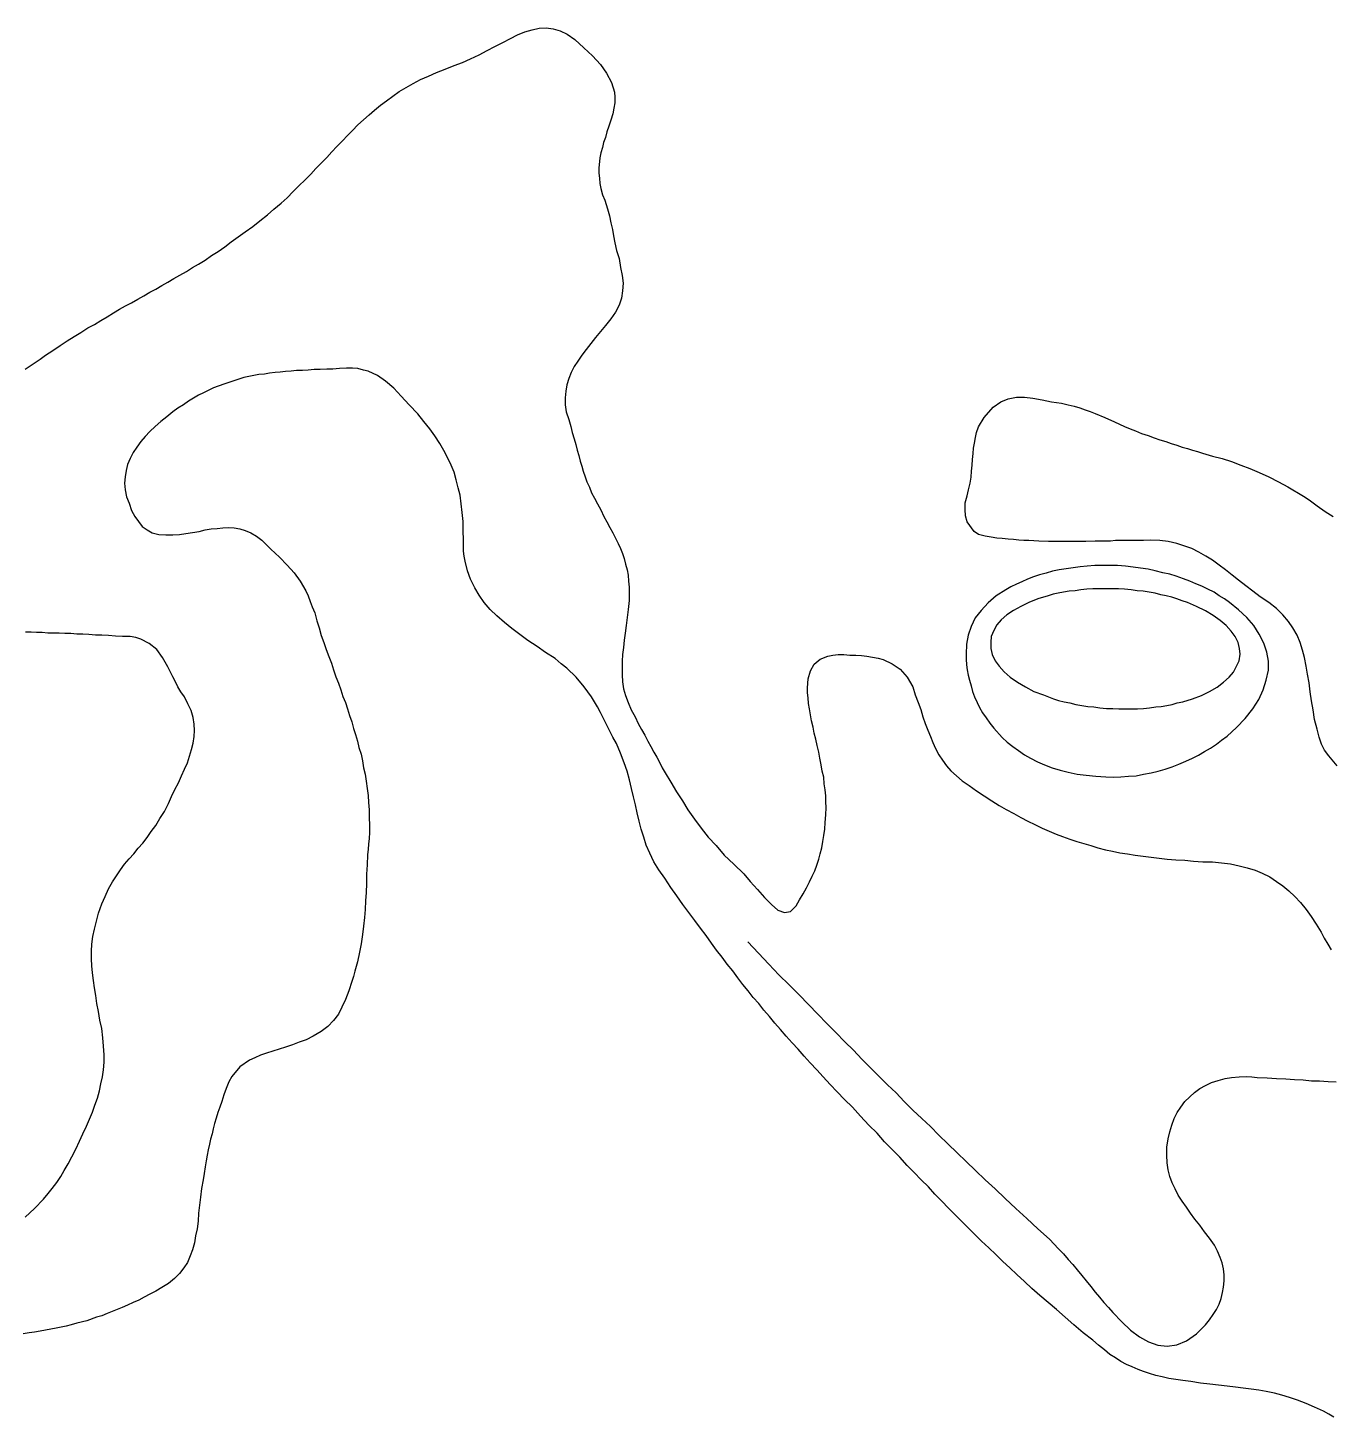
# Model space of a CAD drawing. Header units: inches. Extents: x 401374 to 405300, y 6332180 to 6336621.
# Drawn here: x 402960.2 to 403219.2, y 6335435.9 to 6335712.3 of the extents above; entities that cross this region are included whole.
import ezdxf

# ---------------------------------------------------------------- set-up
doc = ezdxf.new("R2010")
doc.units = ezdxf.units.IN
doc.header["$MEASUREMENT"] = 0

msp = doc.modelspace()

# ---------------------------------------------------------------- linework, layer by layer
for points in [[(402959.7, 6335644.4), (402961.7, 6335645.7), (402962.7, 6335646.4), (402963.8, 6335647.2), (402965.2, 6335648.1), (402966.7, 6335649.1), (402968.1, 6335650), (402969.5, 6335650.9), (402970.8, 6335651.7), (402972.2, 6335652.6), (402973.5, 6335653.3), (402974.8, 6335654.1), (402976, 6335654.8), (402977.3, 6335655.6), (402978.5, 6335656.3), (402979.7, 6335657), (402980.9, 6335657.6), (402982.1, 6335658.3), (402983.3, 6335659), (402984.5, 6335659.7), (402985.7, 6335660.3), (402986.9, 6335661), (402988.1, 6335661.7), (402989.3, 6335662.4), (402990.5, 6335663.1), (402991.8, 6335663.8), (402993, 6335664.6), (402994.2, 6335665.3), (402995.5, 6335666.1), (402996.8, 6335667), (402998.1, 6335667.8), (402999.4, 6335668.7), (403000.7, 6335669.7), (403002.1, 6335670.7), (403003.5, 6335671.7), (403005, 6335672.8), (403006.4, 6335673.9), (403007.9, 6335675.1), (403009.2, 6335676.2), (403010.6, 6335677.4), (403011.8, 6335678.5), (403013, 6335679.7), (403014.2, 6335680.9), (403015.3, 6335682), (403016.5, 6335683.2), (403017.5, 6335684.3), (403018.6, 6335685.4), (403019.7, 6335686.5), (403020.7, 6335687.6), (403021.7, 6335688.7), (403022.8, 6335689.8), (403023.8, 6335690.9), (403024.8, 6335691.9), (403025.9, 6335693), (403027, 6335694), (403028.1, 6335695), (403029.2, 6335695.9), (403030.4, 6335696.9), (403031.6, 6335697.8), (403032.8, 6335698.7), (403034.1, 6335699.6), (403035.5, 6335700.4), (403036.9, 6335701.2), (403038.3, 6335702), (403039.9, 6335702.7), (403041.5, 6335703.4), (403043.2, 6335704.1), (403045, 6335704.8), (403046.7, 6335705.4), (403048.3, 6335706.1), (403050, 6335706.9), (403051.6, 6335707.8), (403053.1, 6335708.6), (403054.7, 6335709.4), (403056.2, 6335710.2), (403057.6, 6335710.9), (403059.1, 6335711.5), (403060.5, 6335711.9), (403061.9, 6335712.2), (403063.3, 6335712.3), (403064.7, 6335712.1), (403066.1, 6335711.7), (403067.5, 6335711), (403069, 6335710), (403070.8, 6335708.3), (403072.5, 6335706.7), (403074.1, 6335705), (403075.3, 6335703.3), (403076.3, 6335701.4), (403076.9, 6335699.5), (403077, 6335698.5), (403077, 6335697.4), (403076.8, 6335696.3), (403076.6, 6335695.2), (403076.2, 6335693.9), (403075.8, 6335692.7), (403075.4, 6335691.6), (403075.1, 6335690.5), (403074.7, 6335689.5), (403074.5, 6335688.5), (403074.2, 6335687.4), (403074, 6335686.4), (403073.8, 6335684.4), (403073.8, 6335683.4), (403073.9, 6335682.4), (403074, 6335681.3), (403074.2, 6335680.3), (403074.5, 6335679.1), (403075, 6335678), (403075.5, 6335676.3), (403075.9, 6335674.9), (403076.2, 6335673.5), (403076.5, 6335672.2), (403076.7, 6335670.9), (403077, 6335669.5), (403077.3, 6335668), (403077.8, 6335666.4), (403078.1, 6335664.6), (403078.4, 6335663), (403078.6, 6335661.5), (403078.5, 6335660), (403078.3, 6335658.5), (403077.8, 6335657.1), (403077.1, 6335655.7), (403076.2, 6335654.4), (403075.1, 6335653.1), (403074.1, 6335651.9), (403073.1, 6335650.7), (403072.2, 6335649.5), (403071.3, 6335648.3), (403070.4, 6335647.2), (403069.6, 6335646), (403068.9, 6335644.9), (403068.3, 6335643.7), (403067.8, 6335642.5), (403067.4, 6335641.3), (403067.2, 6335640), (403067.1, 6335638.7), (403067.1, 6335637.3), (403067.3, 6335635.9), (403067.8, 6335634.4), (403068.2, 6335633), (403068.5, 6335631.8), (403068.9, 6335630.5), (403069.2, 6335629.4), (403069.5, 6335628.3), (403069.8, 6335627.2), (403070.1, 6335626.1), (403070.4, 6335625.1), (403070.7, 6335624.1), (403071.1, 6335623), (403071.4, 6335622), (403071.9, 6335620.9), (403072.3, 6335619.8), (403072.9, 6335618.7), (403073.5, 6335617.6), (403074.2, 6335616.4), (403074.8, 6335615.1), (403075.4, 6335614), (403076, 6335612.9), (403076.6, 6335611.8), (403077.1, 6335610.8), (403077.6, 6335609.7), (403078.1, 6335608.7), (403078.5, 6335607.7), (403078.8, 6335606.7), (403079.1, 6335605.6), (403079.4, 6335604.5), (403079.6, 6335603.4), (403079.7, 6335602.2), (403079.8, 6335601), (403079.8, 6335599.7), (403079.8, 6335598.4), (403079.6, 6335596.6), (403079.4, 6335595), (403079.2, 6335593.4), (403079, 6335591.9), (403078.8, 6335590.5), (403078.7, 6335589), (403078.5, 6335587.6), (403078.4, 6335586.3), (403078.4, 6335584.9), (403078.4, 6335583.6), (403078.5, 6335582.2), (403078.7, 6335580.8), (403079.1, 6335579.5), (403079.6, 6335578.1), (403080.2, 6335576.6), (403081, 6335575.2), (403081.6, 6335573.9), (403082.3, 6335572.7), (403082.9, 6335571.6), (403083.5, 6335570.4), (403084.1, 6335569.3), (403084.7, 6335568.2), (403085.3, 6335567.2), (403085.9, 6335566.1), (403086.4, 6335565.1), (403087, 6335564.1), (403088.1, 6335562.2), (403089.2, 6335560.3), (403090.4, 6335558.5), (403091.5, 6335556.7), (403092.8, 6335554.9), (403094.1, 6335553.1), (403095.5, 6335551.3), (403097.1, 6335549.6), (403098.7, 6335547.7), (403100.6, 6335545.9), (403102.6, 6335544), (403103.9, 6335542.5), (403105.3, 6335540.9), (403106.7, 6335539.3), (403108.1, 6335537.9), (403109.4, 6335536.8), (403110.7, 6335536.3), (403111.9, 6335536.5), (403113, 6335537.6), (403113.7, 6335538.8), (403114.4, 6335540), (403115.1, 6335541.2), (403115.7, 6335542.4), (403116.2, 6335543.5), (403116.7, 6335544.6), (403117.1, 6335545.7), (403117.5, 6335546.9), (403117.8, 6335548), (403118.1, 6335549.2), (403118.3, 6335550.4), (403118.5, 6335551.6), (403118.7, 6335552.9), (403118.8, 6335554.2), (403118.9, 6335555.7), (403119, 6335557.2), (403118.9, 6335558.3), (403118.9, 6335559.5), (403118.8, 6335560.7), (403118.6, 6335561.9), (403118.5, 6335563.2), (403118.2, 6335564.4), (403118, 6335565.7), (403117.7, 6335567), (403117.5, 6335568.2), (403117.2, 6335569.5), (403116.9, 6335570.8), (403116.6, 6335572), (403116.4, 6335573.2), (403116.1, 6335574.4), (403115.9, 6335575.6), (403115.7, 6335576.8), (403115.5, 6335577.9), (403115.4, 6335579), (403115.3, 6335580), (403115.3, 6335581), (403115.4, 6335582.8), (403115.9, 6335584.4), (403116.6, 6335585.7), (403117.8, 6335586.7), (403119.3, 6335587.3), (403120.3, 6335587.5), (403121.4, 6335587.6), (403122.5, 6335587.6), (403123.7, 6335587.5), (403124.9, 6335587.5), (403126, 6335587.4), (403127.1, 6335587.3), (403128.2, 6335587.1), (403129.3, 6335586.9), (403130.3, 6335586.6), (403132.1, 6335585.8), (403133.7, 6335584.7), (403135.1, 6335583.1), (403136.2, 6335581.2), (403136.7, 6335579.6), (403137.3, 6335578.1), (403137.8, 6335576.7), (403138.2, 6335575.2), (403138.7, 6335573.9), (403139.2, 6335572.6), (403139.7, 6335571.3), (403140.2, 6335570.1), (403140.7, 6335568.9), (403141.4, 6335567.7), (403142.1, 6335566.6), (403142.9, 6335565.5), (403143.8, 6335564.5), (403144.9, 6335563.5), (403146, 6335562.5), (403147.4, 6335561.6), (403148.9, 6335560.5), (403150.4, 6335559.5), (403151.9, 6335558.5), (403153.4, 6335557.6), (403154.8, 6335556.8), (403156.3, 6335556), (403157.7, 6335555.2), (403159.1, 6335554.5), (403160.5, 6335553.8), (403161.9, 6335553.1), (403163.3, 6335552.5), (403164.7, 6335551.9), (403166, 6335551.4), (403167.4, 6335550.9), (403168.8, 6335550.4), (403170.2, 6335550), (403171.6, 6335549.6), (403173, 6335549.2), (403174.5, 6335548.8), (403175.9, 6335548.5), (403177.4, 6335548.2), (403178.9, 6335548), (403180.4, 6335547.7), (403182, 6335547.5), (403183.6, 6335547.3), (403185.2, 6335547.1), (403186.8, 6335546.9), (403188.5, 6335546.8), (403190.3, 6335546.7), (403192, 6335546.5), (403193.9, 6335546.4), (403195.8, 6335546.4), (403197.6, 6335546.2), (403199.4, 6335546), (403201.1, 6335545.6), (403202.7, 6335545.2), (403204.3, 6335544.7), (403205.7, 6335544.1), (403207.2, 6335543.4), (403208.5, 6335542.5), (403209.8, 6335541.6), (403211, 6335540.6), (403212.2, 6335539.5), (403213.3, 6335538.3), (403214.4, 6335536.9), (403215.4, 6335535.5), (403216.4, 6335534), (403217.4, 6335532.4), (403218, 6335531.2), (403218.7, 6335530), (403219.4, 6335528.9)], [(403219.9, 6335435.9), (403218.9, 6335436.5), (403217.9, 6335437.1), (403216.1, 6335437.9), (403214.4, 6335438.6), (403212.7, 6335439.3), (403211.1, 6335439.8), (403209.6, 6335440.3), (403208.1, 6335440.7), (403206.5, 6335441), (403205, 6335441.3), (403203.5, 6335441.5), (403201.9, 6335441.7), (403200.4, 6335441.9), (403198.7, 6335442.1), (403197, 6335442.3), (403195.3, 6335442.5), (403193.4, 6335442.7), (403191.5, 6335443), (403189.9, 6335443.2), (403188.5, 6335443.4), (403187.1, 6335443.6), (403185.8, 6335443.9), (403184.5, 6335444.2), (403183.3, 6335444.6), (403182.1, 6335445), (403181, 6335445.4), (403179.8, 6335445.9), (403178.7, 6335446.4), (403177.6, 6335447), (403176.5, 6335447.7), (403175.4, 6335448.4), (403174.3, 6335449.3), (403173.1, 6335450.2), (403172, 6335451.2), (403170.1, 6335452.7), (403168.2, 6335454.3), (403166.5, 6335455.8), (403164.8, 6335457.3), (403163.1, 6335458.7), (403161.5, 6335460.1), (403159.9, 6335461.5), (403158.4, 6335462.9), (403156.9, 6335464.3), (403155.5, 6335465.6), (403154.1, 6335466.9), (403152.7, 6335468.3), (403151.3, 6335469.6), (403149.9, 6335470.9), (403148.6, 6335472.2), (403147.3, 6335473.5), (403145.9, 6335474.9), (403144.6, 6335476.2), (403143.3, 6335477.5), (403142, 6335478.9), (403140.6, 6335480.3), (403139.3, 6335481.7), (403137.9, 6335483.1), (403136.5, 6335484.6), (403135.1, 6335486), (403133.6, 6335487.6), (403132.2, 6335489.1), (403130.6, 6335490.7), (403129.1, 6335492.4), (403127.5, 6335494), (403125.8, 6335495.8), (403124.2, 6335497.6), (403122.6, 6335499.1), (403121.2, 6335500.6), (403119.8, 6335502.1), (403118.4, 6335503.6), (403117.1, 6335505), (403115.8, 6335506.4), (403114.6, 6335507.7), (403113.4, 6335509.1), (403112.2, 6335510.4), (403111, 6335511.7), (403109.9, 6335513), (403108.8, 6335514.3), (403107.7, 6335515.6), (403106.6, 6335516.9), (403105.6, 6335518.2), (403104.5, 6335519.4), (403103.5, 6335520.7), (403102.4, 6335522), (403101.4, 6335523.3), (403100.4, 6335524.7), (403099.3, 6335526), (403098.3, 6335527.4), (403097.2, 6335528.8), (403096.2, 6335530.2), (403095.1, 6335531.7), (403094, 6335533.2), (403092.9, 6335534.7), (403091.7, 6335536.3), (403090.5, 6335537.9), (403089.3, 6335539.6), (403088.1, 6335541.3), (403086.9, 6335543.1), (403085.7, 6335544.8), (403084.7, 6335546.4), (403083.9, 6335548.1), (403083.2, 6335549.7), (403082.7, 6335551.3), (403082.2, 6335552.9), (403081.8, 6335554.5), (403081.4, 6335556.1), (403081.1, 6335557.7), (403080.7, 6335559.3), (403080.3, 6335561), (403079.9, 6335562.7), (403079.4, 6335564.4), (403078.8, 6335566.1), (403078.1, 6335568), (403077.3, 6335569.9), (403076.6, 6335571.2), (403075.9, 6335572.5), (403075.3, 6335573.7), (403074.7, 6335574.9), (403074.1, 6335576.1), (403073.5, 6335577.2), (403072.9, 6335578.2), (403072.3, 6335579.2), (403070.9, 6335581.2), (403069.3, 6335583.1), (403067.4, 6335584.9), (403066.3, 6335585.8), (403065.1, 6335586.8), (403063.2, 6335588), (403061.5, 6335589.2), (403059.7, 6335590.4), (403058.1, 6335591.6), (403056.5, 6335592.8), (403055, 6335594), (403053.5, 6335595.3), (403052.2, 6335596.6), (403051, 6335598), (403050, 6335599.4), (403049.1, 6335600.9), (403048.3, 6335602.6), (403047.7, 6335604.3), (403047.2, 6335606.2), (403047, 6335607.2), (403046.9, 6335608.2), (403046.9, 6335609.2), (403046.9, 6335610.4), (403046.8, 6335612.3), (403046.8, 6335614.1), (403046.6, 6335615.9), (403046.4, 6335617.6), (403046.2, 6335619.3), (403045.8, 6335620.8), (403045.4, 6335622.4), (403045, 6335623.9), (403044.4, 6335625.3), (403043.7, 6335626.8), (403043, 6335628.2), (403042.2, 6335629.6), (403041.2, 6335631.1), (403040.2, 6335632.5), (403039, 6335634), (403037.8, 6335635.5), (403036.1, 6335637.3), (403034.5, 6335639), (403033, 6335640.6), (403031.4, 6335642), (403029.8, 6335643.1), (403027.9, 6335644), (403027, 6335644.2), (403025.9, 6335644.5), (403024.8, 6335644.6), (403023.6, 6335644.6), (403022.2, 6335644.5), (403020.9, 6335644.4), (403019.7, 6335644.4), (403018.4, 6335644.3), (403017.2, 6335644.3), (403016, 6335644.2), (403014.9, 6335644.1), (403013.7, 6335644.1), (403012.6, 6335644), (403011.5, 6335643.9), (403010.4, 6335643.8), (403009.4, 6335643.7), (403008.3, 6335643.6), (403007.3, 6335643.4), (403006.2, 6335643.3), (403005.2, 6335643.1), (403004.2, 6335642.9), (403003.2, 6335642.7), (403001.2, 6335642.1), (402999.2, 6335641.4), (402997.2, 6335640.7), (402995.2, 6335639.7), (402994.2, 6335639.2), (402993.2, 6335638.6), (402992.2, 6335638), (402991.2, 6335637.3), (402990.1, 6335636.6), (402989.1, 6335635.9), (402987.9, 6335634.9), (402986.7, 6335634), (402985.6, 6335633), (402984.5, 6335632), (402983.6, 6335631), (402982.7, 6335630), (402981.9, 6335628.9), (402981.2, 6335627.8), (402980.6, 6335626.6), (402980.1, 6335625.4), (402979.8, 6335624.2), (402979.6, 6335623), (402979.5, 6335621.7), (402979.6, 6335620.4), (402979.9, 6335619), (402980.4, 6335617.7), (402980.9, 6335616.3), (402981.5, 6335615.1), (402983, 6335613.1), (402984, 6335612.4), (402985, 6335611.8), (402986.3, 6335611.5), (402987.7, 6335611.4), (402989.1, 6335611.4), (402990.4, 6335611.5), (402991.7, 6335611.7), (402993, 6335611.9), (402994.3, 6335612.1), (402995.5, 6335612.4), (402996.7, 6335612.6), (402997.9, 6335612.7), (402999, 6335612.8), (403000.2, 6335612.9), (403001.3, 6335612.8), (403002.4, 6335612.6), (403003.5, 6335612.3), (403004.6, 6335611.8), (403005.7, 6335611.2), (403006.8, 6335610.4), (403008.6, 6335608.6), (403010.3, 6335607), (403011.8, 6335605.4), (403013.2, 6335603.9), (403014.4, 6335602.2), (403015.5, 6335600.3), (403016, 6335599.3), (403016.4, 6335598.2), (403016.8, 6335597.1), (403017.3, 6335595.9), (403017.7, 6335594.3), (403018.2, 6335592.9), (403018.6, 6335591.4), (403019.1, 6335590), (403019.6, 6335588.6), (403020.1, 6335587.2), (403020.6, 6335585.9), (403021, 6335584.6), (403021.5, 6335583.2), (403022, 6335581.9), (403022.5, 6335580.6), (403022.9, 6335579.3), (403023.4, 6335578.1), (403023.8, 6335576.8), (403024.2, 6335575.5), (403024.7, 6335574.2), (403025, 6335572.9), (403025.4, 6335571.7), (403025.8, 6335570.4), (403026.1, 6335569.1), (403026.5, 6335567.8), (403026.8, 6335566.5), (403027, 6335565.1), (403027.3, 6335563.8), (403027.5, 6335562.4), (403027.7, 6335561), (403027.9, 6335559.6), (403028, 6335558.2), (403028.1, 6335556.7), (403028.1, 6335555.2), (403028.2, 6335553.7), (403028.2, 6335552.2)], [(403220.6, 6335565.5), (403218.9, 6335567.5), (403218.1, 6335568.6), (403217.5, 6335569.8), (403217, 6335571.2), (403216.6, 6335572.8), (403216.1, 6335574.7), (403215.8, 6335576.6), (403215.5, 6335578.4), (403215.2, 6335580.2), (403215, 6335582), (403214.7, 6335583.7), (403214.4, 6335585.3), (403214.1, 6335587), (403213.7, 6335588.5), (403213.2, 6335590), (403212.6, 6335591.5), (403211.8, 6335592.9), (403210.9, 6335594.2), (403209.8, 6335595.5), (403208.5, 6335596.8), (403207, 6335598), (403205.3, 6335599.1), (403203.8, 6335600.2), (403202.4, 6335601.3), (403201, 6335602.4), (403199.7, 6335603.4), (403198.4, 6335604.5), (403197.1, 6335605.4), (403195.8, 6335606.4), (403194.5, 6335607.2), (403193.1, 6335608), (403191.7, 6335608.7), (403190.3, 6335609.2), (403188.7, 6335609.7), (403187, 6335610.1), (403185.3, 6335610.3), (403183.4, 6335610.4), (403182.1, 6335610.3), (403180.9, 6335610.3), (403179.8, 6335610.3), (403178.7, 6335610.3), (403177.6, 6335610.3), (403176.5, 6335610.3), (403175.5, 6335610.2), (403174.5, 6335610.2), (403172.5, 6335610.2), (403170.6, 6335610.1), (403168.7, 6335610.1), (403166.9, 6335610.1), (403165, 6335610.1), (403163.2, 6335610.1), (403161.3, 6335610.2), (403159.3, 6335610.3), (403158.3, 6335610.3), (403157.3, 6335610.4), (403156.2, 6335610.5), (403155.2, 6335610.6), (403154, 6335610.7), (403152.9, 6335610.8), (403151.8, 6335611), (403150.6, 6335611.2), (403149.3, 6335611.5), (403148.4, 6335612.1), (403147, 6335614), (403146.7, 6335615.2), (403146.6, 6335616.5), (403146.6, 6335617.8), (403147, 6335619.2), (403147.3, 6335620.4), (403147.6, 6335621.7), (403147.8, 6335622.9), (403147.9, 6335624.1), (403148, 6335625.3), (403148.1, 6335626.4), (403148.2, 6335627.6), (403148.3, 6335628.7), (403148.5, 6335629.7), (403148.7, 6335630.8), (403148.9, 6335631.8), (403149.3, 6335632.9), (403150.4, 6335634.8), (403152.2, 6335636.8), (403153.7, 6335637.9), (403155.2, 6335638.5), (403156.8, 6335638.8), (403158.4, 6335638.8), (403160.1, 6335638.6), (403161.9, 6335638.3), (403163.8, 6335637.9), (403165.8, 6335637.6), (403167.1, 6335637.3), (403168.3, 6335637), (403169.4, 6335636.7), (403170.5, 6335636.3), (403171.5, 6335636), (403172.5, 6335635.6), (403174.4, 6335634.8), (403176.3, 6335633.9), (403178.3, 6335633), (403179.4, 6335632.5), (403180.5, 6335632.1), (403181.7, 6335631.6), (403183, 6335631.2), (403184.2, 6335630.7), (403185.3, 6335630.3), (403186.5, 6335630), (403187.6, 6335629.6), (403188.7, 6335629.3), (403189.8, 6335628.9), (403190.8, 6335628.6), (403191.8, 6335628.3), (403192.8, 6335628), (403193.8, 6335627.7), (403195.8, 6335627.1), (403197.7, 6335626.6), (403199.6, 6335626), (403201.4, 6335625.3), (403203.2, 6335624.6), (403205.1, 6335623.8), (403207, 6335623), (403208.9, 6335622), (403210.8, 6335621), (403211.8, 6335620.4), (403212.9, 6335619.7), (403213.9, 6335619.1), (403215, 6335618.4), (403216.6, 6335617.2), (403218.2, 6335616.1), (403219.8, 6335615.1)], [(403146.9, 6335589.7), (403146.8, 6335587.7), (403146.8, 6335586.7), (403146.9, 6335585.6), (403147, 6335584.6), (403147.2, 6335583.5), (403147.5, 6335582.5), (403147.8, 6335581.4), (403148.1, 6335580.3), (403148.5, 6335579.2), (403149, 6335578.1), (403149.5, 6335577.1), (403150.1, 6335576), (403150.8, 6335575), (403151.5, 6335574), (403152.3, 6335573), (403154, 6335571.1), (403155, 6335570.2), (403156.1, 6335569.3), (403157.2, 6335568.5), (403158.4, 6335567.7), (403159.6, 6335567), (403161, 6335566.3), (403162.4, 6335565.7), (403163.9, 6335565.1), (403165.5, 6335564.6), (403167.1, 6335564.2), (403168.9, 6335563.8), (403170.7, 6335563.6), (403172.6, 6335563.4), (403174.6, 6335563.3), (403176.1, 6335563.2), (403177.6, 6335563.3), (403179.1, 6335563.4), (403180.6, 6335563.5), (403182.1, 6335563.8), (403183.6, 6335564.1), (403185, 6335564.4), (403186.4, 6335564.8), (403187.8, 6335565.3), (403189.1, 6335565.8), (403190.5, 6335566.4), (403191.8, 6335567), (403193, 6335567.6), (403194.2, 6335568.3), (403195.4, 6335569), (403196.6, 6335569.8), (403197.6, 6335570.6), (403198.7, 6335571.4), (403200.6, 6335573.1), (403202.3, 6335574.9), (403203.8, 6335576.8), (403205, 6335578.7), (403205.9, 6335580.6), (403206.5, 6335582.5), (403206.9, 6335584.5), (403206.9, 6335586.3), (403206.6, 6335588.1), (403206, 6335589.9), (403205.1, 6335591.7), (403204, 6335593.4), (403202.6, 6335595), (403201, 6335596.5), (403199.2, 6335598), (403198.2, 6335598.7), (403197.1, 6335599.3), (403196.1, 6335600), (403194.9, 6335600.6), (403193.7, 6335601.2), (403192.5, 6335601.7), (403191.3, 6335602.2), (403190, 6335602.7), (403188.6, 6335603.2), (403187.3, 6335603.6), (403185.9, 6335603.9), (403184.4, 6335604.3), (403183, 6335604.6), (403181.5, 6335604.8), (403180, 6335605), (403178.5, 6335605.2), (403176.9, 6335605.3), (403175.4, 6335605.3), (403173.9, 6335605.3), (403172.4, 6335605.3), (403170.9, 6335605.2), (403169.5, 6335605.1), (403168.1, 6335604.9), (403166.7, 6335604.7), (403165.3, 6335604.5), (403164, 6335604.2), (403162.7, 6335603.8), (403161.4, 6335603.5), (403160.2, 6335603.1), (403159, 6335602.6), (403157.9, 6335602.1), (403156.8, 6335601.6), (403155.7, 6335601.1), (403154.7, 6335600.5), (403152.8, 6335599.3), (403151.2, 6335597.9), (403149.8, 6335596.4), (403148.6, 6335594.9), (403147.8, 6335593.2), (403147.2, 6335591.5), (403146.9, 6335589.7)], [(403151.7, 6335590.1), (403151.7, 6335588.8), (403152, 6335587.6), (403152.6, 6335586.4), (403153.4, 6335585.3), (403154.4, 6335584.2), (403155.6, 6335583.1), (403157, 6335582.1), (403158.6, 6335581.2), (403160.3, 6335580.3), (403162.2, 6335579.6), (403163.2, 6335579.2), (403164.2, 6335578.8), (403165.2, 6335578.5), (403166.3, 6335578.2), (403167.4, 6335578), (403168.6, 6335577.7), (403169.8, 6335577.5), (403171, 6335577.3), (403172.2, 6335577.2), (403173.4, 6335577), (403174.7, 6335576.9), (403176, 6335576.9), (403177.2, 6335576.8), (403178.5, 6335576.8), (403179.7, 6335576.8), (403180.9, 6335576.8), (403182.1, 6335576.9), (403183.3, 6335577), (403184.5, 6335577.2), (403185.6, 6335577.3), (403186.7, 6335577.5), (403187.8, 6335577.7), (403188.8, 6335578), (403189.9, 6335578.2), (403191.8, 6335578.8), (403193.6, 6335579.5), (403195.2, 6335580.3), (403196.7, 6335581.1), (403198, 6335582.1), (403199.1, 6335583.1), (403200, 6335584.1), (403200.6, 6335585.3), (403201.1, 6335586.4), (403201.3, 6335587.7), (403201.2, 6335588.8), (403200.9, 6335590), (403200.3, 6335591.2), (403199.5, 6335592.3), (403198.5, 6335593.4), (403197.3, 6335594.4), (403195.9, 6335595.4), (403194.4, 6335596.3), (403192.6, 6335597.2), (403190.8, 6335598), (403189.8, 6335598.3), (403188.7, 6335598.7), (403187.7, 6335599), (403186.6, 6335599.3), (403185.5, 6335599.5), (403184.4, 6335599.8), (403183.2, 6335600), (403182, 6335600.2), (403180.8, 6335600.3), (403179.6, 6335600.5), (403178.3, 6335600.6), (403177.1, 6335600.7), (403175.8, 6335600.7), (403174.5, 6335600.7), (403173.3, 6335600.7), (403172, 6335600.7), (403170.8, 6335600.6), (403169.6, 6335600.5), (403168.5, 6335600.3), (403167.3, 6335600.2), (403166.2, 6335600), (403165.1, 6335599.8), (403164.1, 6335599.6), (403163.1, 6335599.3), (403161.1, 6335598.7), (403159.3, 6335598), (403157.7, 6335597.2), (403156.2, 6335596.4), (403154.9, 6335595.5), (403153.8, 6335594.5), (403152.9, 6335593.5), (403152.3, 6335592.4), (403151.8, 6335591.2), (403151.7, 6335590.1)], [(402959.7, 6335475.7), (402961.6, 6335477.4), (402963.4, 6335479.3), (402964.3, 6335480.4), (402965.1, 6335481.4), (402966, 6335482.6), (402966.8, 6335483.8), (402967.5, 6335485), (402968.3, 6335486.3), (402969, 6335487.7), (402969.8, 6335489.2), (402970.5, 6335490.8), (402971.2, 6335492.3), (402971.9, 6335493.8), (402972.5, 6335495.2), (402973.1, 6335496.6), (402973.6, 6335498), (402974.1, 6335499.4), (402974.5, 6335500.8), (402974.8, 6335502.2), (402975.1, 6335503.6), (402975.3, 6335505), (402975.4, 6335506.5), (402975.4, 6335508), (402975.3, 6335509.7), (402975.2, 6335511.4), (402975, 6335513.2), (402974.6, 6335514.9), (402974.3, 6335516.6), (402974, 6335518.2), (402973.8, 6335519.8), (402973.5, 6335521.3), (402973.3, 6335522.8), (402973.1, 6335524.3), (402973, 6335525.7), (402972.9, 6335527.1), (402972.9, 6335528.6), (402973, 6335530), (402973.2, 6335531.5), (402973.5, 6335533), (402973.9, 6335534.6), (402974.3, 6335536.2), (402975, 6335538), (402975.6, 6335539.5), (402976.3, 6335541), (402977.1, 6335542.4), (402977.9, 6335543.6), (402978.7, 6335544.8), (402979.5, 6335545.9), (402980.4, 6335547), (402981.3, 6335548), (402982.2, 6335549.1), (402983.1, 6335550.1), (402984, 6335551.2), (402984.8, 6335552.4), (402985.7, 6335553.6), (402986.5, 6335555), (402987.4, 6335556.4), (402988.2, 6335558), (402988.8, 6335559.4), (402989.5, 6335560.8), (402990.2, 6335562.1), (402990.8, 6335563.5), (402991.4, 6335564.8), (402992, 6335566.1), (402992.4, 6335567.4), (402992.8, 6335568.7), (402993.1, 6335570), (402993.3, 6335571.3), (402993.4, 6335572.5), (402993.3, 6335573.8), (402993.1, 6335575.1), (402992.7, 6335576.5), (402992.1, 6335577.8), (402991.4, 6335579.2), (402990.7, 6335580.2), (402990.1, 6335581.2), (402989.6, 6335582.2), (402989.1, 6335583.2), (402988.1, 6335585.2), (402987, 6335587), (402985.9, 6335588.6), (402984.4, 6335589.8), (402982.7, 6335590.7), (402981.7, 6335591), (402980.6, 6335591.2), (402979.1, 6335591.2), (402977.7, 6335591.3), (402976.3, 6335591.4), (402975, 6335591.5), (402973.7, 6335591.5), (402972.4, 6335591.6), (402971.2, 6335591.7), (402970, 6335591.7), (402968.8, 6335591.8), (402967.6, 6335591.8), (402966.5, 6335591.9), (402965.4, 6335591.9), (402964.2, 6335591.9), (402963.1, 6335592), (402962, 6335592), (402960.9, 6335592.1), (402959.8, 6335592.1)], [(403028.2, 6335552.2), (403028.1, 6335551), (403028, 6335549.9), (403027.9, 6335548.9), (403027.8, 6335547.8), (403027.7, 6335545.8), (403027.6, 6335543.9), (403027.6, 6335542.1), (403027.5, 6335540.3), (403027.4, 6335538.6), (403027.3, 6335536.9), (403027.2, 6335535.3), (403027, 6335533.6), (403026.8, 6335531.9), (403026.5, 6335530.1), (403026.2, 6335528.4), (403025.8, 6335526.5), (403025.3, 6335524.6), (403025, 6335523.6), (403024.7, 6335522.6), (403024.1, 6335520.7), (403023.4, 6335519), (403022.7, 6335517.5), (403022, 6335516.1), (403021, 6335514.8), (403019.9, 6335513.6), (403018.6, 6335512.6), (403017, 6335511.7), (403015.6, 6335511), (403014.2, 6335510.5), (403012.9, 6335510), (403011.5, 6335509.5), (403010.2, 6335509.1), (403009, 6335508.7), (403007.7, 6335508.3), (403006.5, 6335507.9), (403005.4, 6335507.4), (403004.3, 6335506.9), (403002.4, 6335505.6), (403000.8, 6335503.7), (403000.2, 6335502.6), (402999.7, 6335501.3), (402999.2, 6335500), (402998.8, 6335498.7), (402998.4, 6335497.6), (402998, 6335496.5), (402997.7, 6335495.4), (402997.4, 6335494.3), (402997.1, 6335493.3), (402996.9, 6335492.3), (402996.6, 6335491.2), (402996.4, 6335490.2), (402996.1, 6335489.1), (402995.9, 6335488), (402995.7, 6335486.9), (402995.5, 6335485.7), (402995.3, 6335484.4), (402995.1, 6335483.1), (402994.8, 6335481.4), (402994.6, 6335479.7), (402994.4, 6335478.1), (402994.2, 6335476.5), (402994.1, 6335474.9), (402993.9, 6335473.4), (402993.6, 6335472), (402993.4, 6335470.6), (402993, 6335469.2), (402992.5, 6335468), (402992, 6335466.7), (402991.3, 6335465.6), (402990.4, 6335464.5), (402989.4, 6335463.5), (402988.2, 6335462.5), (402986.9, 6335461.7), (402985.7, 6335461), (402984.5, 6335460.4), (402983.4, 6335459.8), (402982.3, 6335459.2), (402981.2, 6335458.7), (402980.1, 6335458.2), (402979, 6335457.7), (402978, 6335457.3), (402977, 6335456.9), (402976, 6335456.5), (402975, 6335456.1), (402973.9, 6335455.8), (402972, 6335455.1), (402970, 6335454.6), (402968.9, 6335454.3), (402967.9, 6335454), (402966.9, 6335453.8), (402965.9, 6335453.6), (402964.8, 6335453.4), (402963.8, 6335453.2), (402962.7, 6335453), (402961.6, 6335452.8), (402960.5, 6335452.7), (402959.3, 6335452.5)], [(403103.4, 6335530.5), (403105.5, 6335528.2), (403107.6, 6335526), (403109.6, 6335523.9), (403111.6, 6335521.9), (403113.6, 6335519.9), (403115.5, 6335518), (403117.3, 6335516.1), (403119.1, 6335514.2), (403120.9, 6335512.4), (403122.7, 6335510.6), (403124.4, 6335508.9), (403126.1, 6335507.1), (403127.8, 6335505.4), (403129.5, 6335503.7), (403131.2, 6335502), (403132.9, 6335500.4), (403134.5, 6335498.7), (403136.2, 6335497), (403138, 6335495.3), (403139.7, 6335493.7), (403141.4, 6335492), (403143.2, 6335490.3), (403145, 6335488.5), (403146.8, 6335486.8), (403148.7, 6335485), (403150.6, 6335483.1), (403152.6, 6335481.3), (403154.6, 6335479.4), (403156.7, 6335477.4), (403158.9, 6335475.4), (403161.1, 6335473.4), (403163.4, 6335471.3), (403165.2, 6335469.4), (403166.2, 6335468.4), (403167.1, 6335467.3), (403168, 6335466.3), (403168.9, 6335465.2), (403169.8, 6335464.1), (403170.7, 6335463), (403171.6, 6335461.9), (403172.5, 6335460.8), (403173.3, 6335459.8), (403174.2, 6335458.7), (403175.1, 6335457.7), (403176, 6335456.7), (403177.8, 6335454.9), (403179.5, 6335453.2), (403181.3, 6335451.9), (403183.1, 6335450.9), (403184.9, 6335450.2), (403186.8, 6335450), (403188.7, 6335450.3), (403190.6, 6335451.1), (403192.6, 6335452.5), (403194.4, 6335454.3), (403195.2, 6335455.3), (403195.9, 6335456.3), (403196.6, 6335457.3), (403197.1, 6335458.4), (403197.5, 6335459.5), (403197.8, 6335460.7), (403198, 6335461.8), (403198.1, 6335463), (403198.1, 6335464.2), (403198, 6335465.4), (403197.7, 6335466.6), (403197.3, 6335467.7), (403196.8, 6335468.9), (403196.2, 6335470.1), (403195.2, 6335471.5), (403194.2, 6335472.8), (403193.3, 6335474.1), (403192.3, 6335475.3), (403191.4, 6335476.5), (403190.6, 6335477.7), (403189.8, 6335478.9), (403189, 6335480.1), (403188.4, 6335481.3), (403187.8, 6335482.5), (403187.3, 6335483.8), (403187, 6335485.1), (403186.8, 6335486.5), (403186.7, 6335488), (403186.7, 6335489.6), (403187, 6335491.3), (403187.3, 6335492.7), (403187.7, 6335494), (403188.2, 6335495.3), (403188.8, 6335496.5), (403189.5, 6335497.6), (403190.3, 6335498.7), (403192.2, 6335500.5), (403193.3, 6335501.3), (403194.4, 6335501.9), (403195.6, 6335502.5), (403196.9, 6335502.9), (403198.3, 6335503.3), (403199.6, 6335503.5), (403201.1, 6335503.6), (403202.6, 6335503.7), (403203.6, 6335503.6), (403204.7, 6335503.5), (403206.7, 6335503.4), (403208.5, 6335503.3), (403210.4, 6335503.2), (403212.1, 6335503.1), (403213.8, 6335503), (403215.5, 6335502.8), (403217.1, 6335502.8), (403218.8, 6335502.7), (403220.4, 6335502.6)]]:
    msp.add_lwpolyline(points)

doc.saveas('drawing.dxf')
